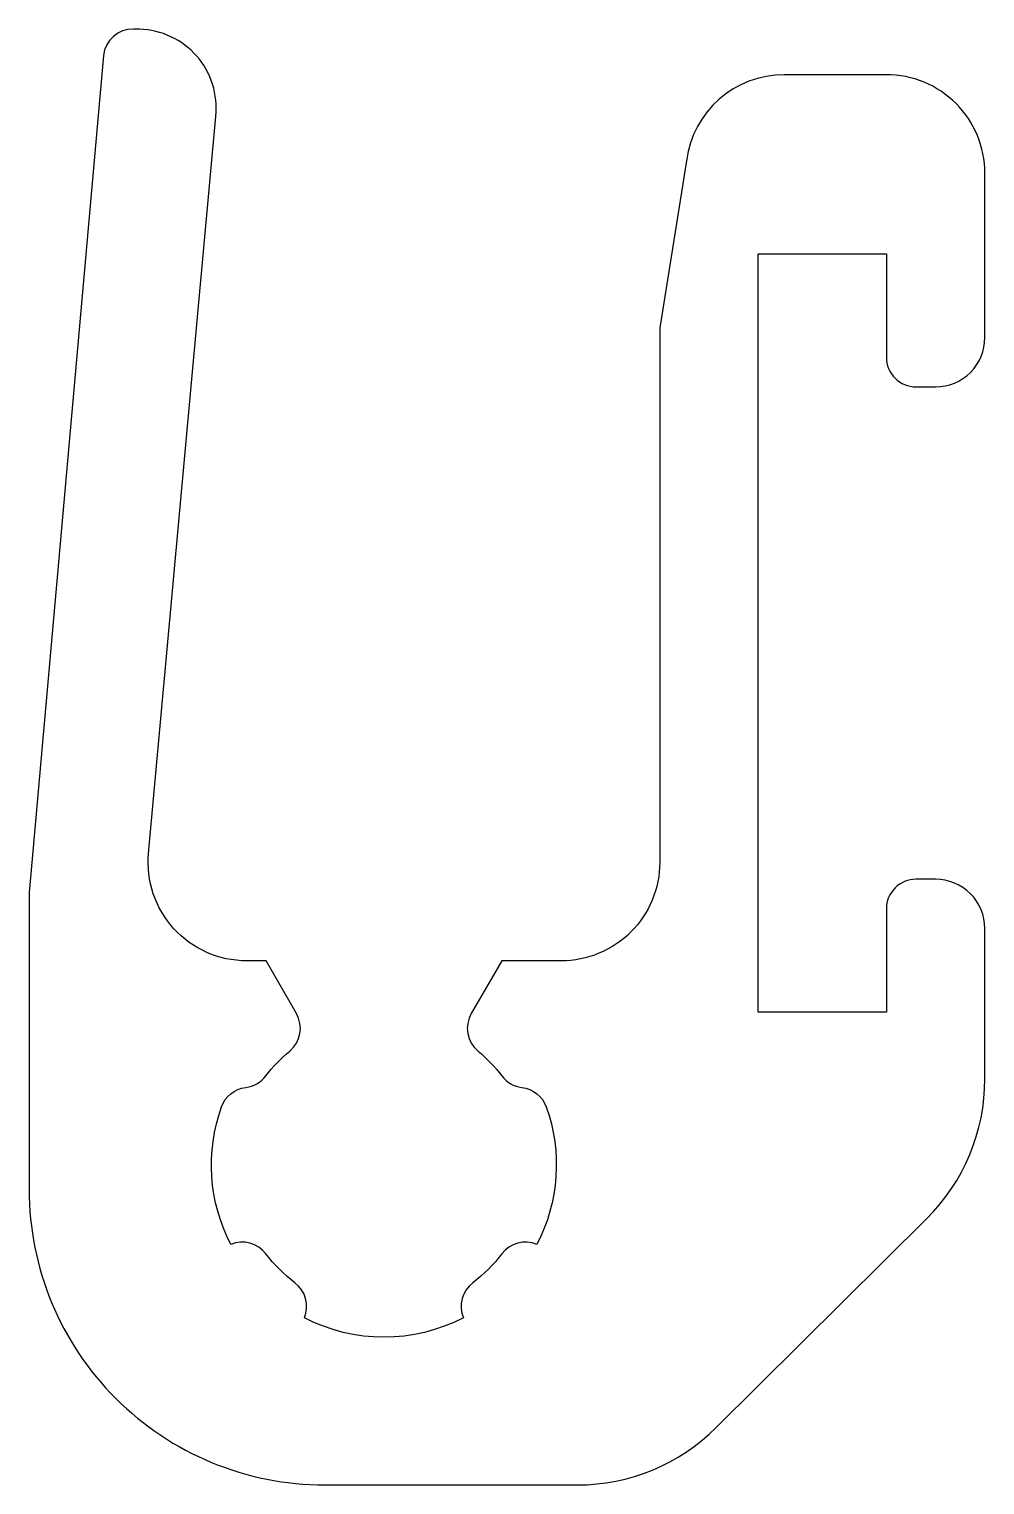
# Model space of a CAD drawing. Extents: x 269.3 to 279, y 258.6 to 273.3.
import ezdxf

# ---------------------------------------------------------------- set-up
doc = ezdxf.new("R2010")
doc.units = 0
doc.layers.add('ANA', color=220, linetype='CONTINUOUS')

msp = doc.modelspace()

# ---------------------------------------------------------------- linework, layer by layer
at = {"layer": 'ANA'}
msp.add_lwpolyline([(275.965, 272.007), (275.693, 270.31), (275.693, 264.882, -0.414214), (274.693, 263.882), (274.089, 263.882), (273.78, 263.347, 0.365977), (273.849, 262.966, -0.058489), (274.09, 262.713, 0.203948), (274.294, 262.596, -0.284192), (274.541, 262.399, -0.208559), (274.446, 261.003, 0.342666), (274.09, 260.907, -0.069783), (273.796, 260.613, 0.342666), (273.7, 260.257, -0.244292), (272.086, 260.257, 0.342666), (271.99, 260.613, -0.069783), (271.695, 260.907, 0.342666), (271.34, 261.003, -0.208559), (271.245, 262.399, -0.284192), (271.491, 262.596, 0.203948), (271.695, 262.713, -0.058489), (271.937, 262.966, 0.365977), (272.005, 263.347), (271.697, 263.882), (271.501, 263.882, -0.441104), (270.505, 264.973), (271.187, 272.457, 0.438011), (270.413, 273.342), (270.353, 273.343, 0.39081), (270.047, 273.075), (269.293, 264.576), (269.293, 261.56, 0.414214), (272.293, 258.56), (274.856, 258.56, 0.19807), (276.266, 259.142), (278.402, 261.264, 0.199755), (278.993, 262.683), (278.993, 264.21, 0.414214), (278.493, 264.71), (278.293, 264.71, 0.414214), (277.993, 264.41), (277.993, 263.36), (276.693, 263.36), (276.693, 271.06), (277.993, 271.06), (277.993, 270.01, 0.414214), (278.293, 269.71), (278.493, 269.71, 0.414214), (278.993, 270.21), (278.993, 271.88, 0.414214), (277.993, 272.88), (276.957, 272.88, 0.37737)], format="xyb", close=True, dxfattribs=at)

doc.saveas('drawing.dxf')
